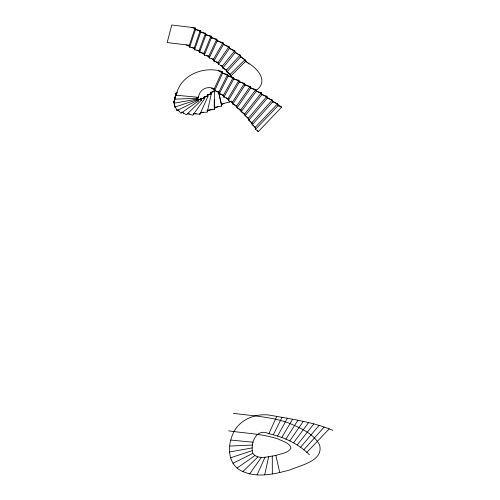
<?xml version="1.0" encoding="UTF-8"?>
<svg xmlns="http://www.w3.org/2000/svg" width="500" height="500" viewBox="0 0 500 500"><rect width="100%" height="100%" fill="white"/><g stroke="black" fill="none" stroke-linecap="round" stroke-linejoin="round"><path stroke-width="0.75" d="M174.294 102.85L174.756 105.381M174.319 101.538L175.912 93.231L177.025 93.338M174.944 101.031L173.806 101.237L174.744 107.081L196.525 99.931L196.594 98.519M228.65 430.819C244.994 433.338 261.931 433.669 277.762 438.881C282.2 441.15 289.538 442.6 291 448.013C288.4 453.263 280.769 453.488 275.875 455.475C268.456 456.319 258.406 460.337 252.819 453.444C250.119 443.587 255.906 427.438 268.881 433.706C283.969 437.081 298.494 443.738 309.469 454.837M197.15 97.656L196.969 99.075L174.119 103.212L174.569 97.231L175.706 97.181M233.275 413.256C251.775 415.894 270.912 416.569 288.656 422.994C300.156 427.887 313.275 433.306 319.525 444.762C324.069 460.981 300.381 465.281 290.019 469.906C274.881 474.006 257.944 478.1 242.875 471.569C227.956 465.45 226.981 446.975 232.85 434.087C238.637 420.062 254.788 413.106 269.3 415.087C290.731 418.969 312.619 421.844 332.844 430.337M197.481 97.219L197.638 98.206L174.881 99.206L175.4 96.219L177.225 92.206M210.525 93.944L210.925 92.131L214.537 91.562L214.225 89.594L214.231 91.375M210.925 92.131L211.238 94.106L207.244 112.212L200.356 112.356M264.681 474.837L268.675 456.731M175.912 93.231L176.225 95.206L198.469 97.344C199.269 89.588 207.281 85.325 214.262 88.825L214.575 90.8L218.962 91.906L219.275 93.875L223.562 95.15L223.875 97.125L228.075 98.562L228.388 100.531L232.469 102.119L232.781 104.094L236.737 105.844L237.05 107.812L240.881 109.706L241.194 111.675L244.788 113.831L245.1 115.8L248.469 118.175L248.781 120.144L251.906 122.725L252.213 124.7L255.256 127.287L255.569 129.256L258.275 131.637L281.656 107.144C261.831 92.994 240.387 81.294 218.412 70.862M189.363 45.244L195.106 27.812L171.781 25L167.156 42.562L189.363 45.244L189.675 47.213L194.3 47.869L194.606 49.837L199.169 50.538L199.481 52.506L204.025 53.219L204.338 55.188L208.875 56.025L209.188 58L213.544 59.112L213.856 61.087L218.144 62.456L218.456 64.425L222.438 66.05L222.75 68.025L226.606 69.894L226.919 71.862L230.325 74.231L230.637 76.2L231.412 77.069M189.675 47.213L195.419 29.781L195.106 27.812M176.225 95.206C180.206 74.906 203.669 65.694 222.15 71.513L222.463 73.481L214.575 90.8M194.3 47.869L200.263 30.469L195.419 29.781M194.606 49.837L200.575 32.444L200.263 30.469M199.169 50.538L205.519 33.194L200.575 32.444M199.481 52.506L205.831 35.169L205.519 33.194M204.025 53.219L210.981 36.037L205.831 35.169M204.338 55.188L211.294 38.013L210.981 36.037M206.8 96.312L207.6 94.531L211.238 94.106M193.981 113.506L199.9 114.344L207.913 96.5L207.6 94.531M257.025 475L265.038 457.15M214.262 88.825L222.15 71.513M268.881 433.706L276.775 416.394M208.875 56.025L216.831 39.162L211.294 38.013M209.188 58L217.144 41.137L216.831 39.162M218.962 91.906L227.731 74.388L222.463 73.481M219.275 93.875L228.044 76.356L227.731 74.388M273.275 434.812L282.044 417.294M223.562 95.15L233.325 77.306L228.044 76.356M223.875 97.125L233.637 79.281L233.325 77.306M277.562 436.087L287.325 418.244M213.544 59.112L223.044 42.663L217.144 41.137M213.856 61.087L223.356 44.631L223.044 42.663M228.075 98.562L238.925 80.281L233.637 79.281M228.388 100.531L239.237 82.25L238.925 80.281M281.762 437.525L292.613 419.244M232.469 102.119L244.55 83.287L239.237 82.25M232.781 104.094L244.862 85.262L244.55 83.287M285.837 439.119L297.925 420.288M218.144 62.456L229.031 46.562L223.356 44.631M218.456 64.425L229.344 48.537L229.031 46.562M236.737 105.844L250.188 86.356L244.862 85.262M237.05 107.812L250.5 88.325L250.188 86.356M289.8 440.869L303.25 421.381M203.094 98.369L204.275 96.706L207.913 96.5M204.275 96.706L204.587 98.681L192.812 115.262L187.419 113.362M249.625 473.944L261.394 457.362M240.881 109.706L255.85 89.475L250.5 88.325M241.194 111.675L256.163 91.444L255.85 89.475M293.631 442.756L308.6 422.525M244.788 113.831L261.456 92.756L256.163 91.444M245.1 115.8L261.769 94.725L261.456 92.756M297.225 444.913L313.894 423.837M222.438 66.05L234.794 50.744L229.344 48.537M222.75 68.025L235.106 52.713L234.794 50.744M248.469 118.175L266.95 96.263L261.769 94.725M248.781 120.144L267.256 98.231L266.95 96.263M300.594 447.281L319.075 425.369M251.906 122.725L272.306 99.975L267.256 98.231M252.213 124.7L272.619 101.95L272.306 99.975M303.719 449.869L324.119 427.113M226.606 69.894L240.131 55.1L235.106 52.713M226.919 71.862L240.444 57.069L240.131 55.1M255.256 127.287L277.65 103.763L272.619 101.95M255.569 129.256L277.962 105.738L277.65 103.763M306.756 452.45L329.15 428.931M230.325 74.231L245.019 59.631L240.444 57.069M230.637 76.2L245.331 61.606L245.019 59.631M199.55 99.75L201.05 98.294L204.587 98.681M201.05 98.294L201.363 100.262L186.381 114.856L182.394 112.338M242.875 471.569L257.856 456.975M255.806 90.512C270.188 81.15 255.925 66.25 245.331 61.606M214.925 90.119C209.6 93.906 204.45 99.244 197.625 99.819L196.581 99.319L196.944 100.681L177.037 110.538L174.431 105.106L174.744 107.081M197.419 99.569L198.3 98.956L201.363 100.262M198.3 98.956L198.612 100.925L180.994 113.231L178.006 109.963M237.181 467.969L254.8 455.669M221.306 104.881L223.956 103.413M232.906 463.3L252.819 453.444M212.075 109.237L207.087 111.044M214.044 108.4L217.987 106.725M230.3 457.875L252.087 450.725M229.088 102.05L231.806 101.181M206.931 110.244L214.581 109.35L214.269 107.375L221.706 106.069L221.394 104.094L231.65 101.363M200.531 112.906L203.419 112.294M229.363 452.031L252.219 447.894M229.819 446.056L252.575 445.056M193.2 113.931L196.2 113.819M230.85 440.081L253.094 442.225M187.225 113.694L189.444 114.075M277.962 105.738L281.656 107.144M191.775 27.406C212.463 36.894 232.875 47.85 249.163 64.056M186.188 44.862L190.056 46.65M181.531 112.131L183.531 113.056M191.988 47.544L195.05 49.194M196.887 50.188L204.788 54.575M211.525 88.2L219.094 92.931M206.606 55.606L208.988 57.081M220.256 93.725L224.269 96.594M211.369 58.556L218.781 63.938M225.975 97.844L228.756 100.019M230.425 101.325L232.594 103.15M233.675 104.056L245.362 115.4M220.444 65.237L222.562 67.1M223.619 68.025L228.619 73.05L231.294 76.719M177.819 109.875L178.856 110.9M198.612 100.925L196.637 98.706L196.944 100.681M255.55 128.25L246.781 116.988M257.369 130.512L258.275 131.637M175.244 106.6L175.731 107.825M218.675 92.088L221.394 104.094M218.4 91.481L221.706 106.069M275.875 455.475L279.769 472.638M198.312 96.363L198.469 97.344M199.744 113.362L199.9 114.344M196.812 98.088L196.969 99.075M196.369 98.944L196.525 99.931M176.881 109.55L177.037 110.538M174.569 97.231L174.881 99.206M173.806 101.237L174.119 103.212M272.281 456.163L272.331 473.944M214.537 91.562L214.581 109.35M214.25 99.375L214.269 107.375"/></g></svg>
